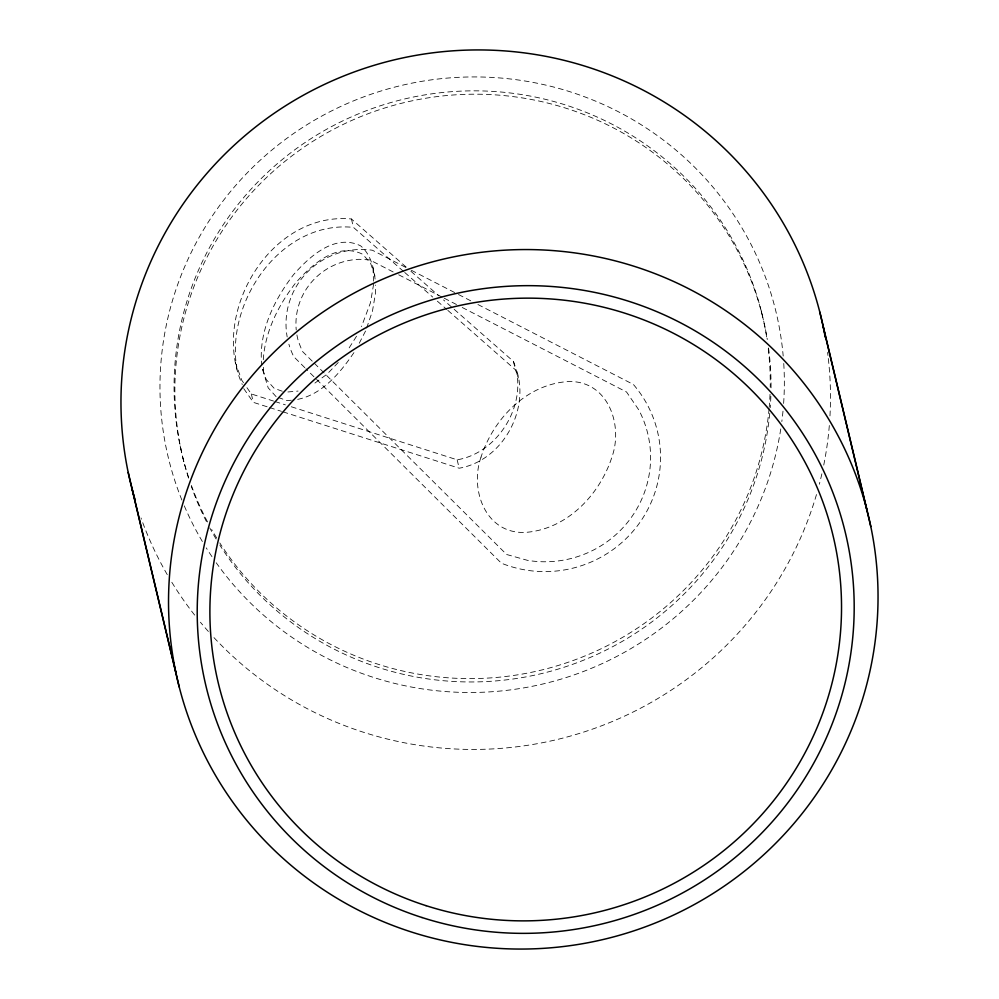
<?xml version="1.0" encoding="UTF-8"?>
<svg xmlns="http://www.w3.org/2000/svg" width="999" height="999" viewBox="0 0 999 999"><rect width="100%" height="100%" fill="white"/><g stroke="black" fill="none" stroke-linecap="round" stroke-linejoin="round"><path stroke-width="0.75" stroke-dasharray="5 3.75" d="M373.626 284.141L370.442 302.809L361.513 326.586M366.621 328.047L372.44 311.201L375.624 292.532L375.324 285.065M356.543 336.226L347.477 350.524M359.253 343.244L365.646 330.844M353.921 352.635C339.535 373.876 319.917 397.29 292.807 400.112M338.249 362.475L327.21 374.038L312.475 384.865M291.308 406.755L457.167 459.815C499.475 452.684 529.42 401.586 513.449 361.426L443.506 299.937M282.942 411.825L459.165 468.206C502.06 460.889 530.169 410.389 516.383 369.58M287.899 391.97L298.077 391.071M291.358 400.237L287 400.624L278.833 397.652M406.218 267.145L351.436 218.981C270.254 211.326 209.99 313.411 242.27 384.49M403.546 271.441L353.434 227.372C280.432 219.967 223.938 303.546 237.325 370.804M246.965 387.712L251.323 393.956L273.539 401.061M275.012 401.536L285.377 404.857M243.744 388.599L253.321 402.347L268.132 407.093M269.605 407.567L281.456 411.351M282.28 391.246L274.126 388.274L266.184 379.458L262.238 367.844M405.744 267.382L372.427 250.25A75.087 73.901 -13.4 0 0 287.175 336.95M411.288 270.242L457.105 293.793M458.491 294.518L470.979 300.936M477.922 304.508L633.378 384.465A115.047 113.237 -13.4 0 1 638.361 524.55A115.047 113.237 -13.4 0 1 501.373 563.186L305.931 368.793M393.169 271.953L369.692 259.877L359.116 259.303A65.147 64.123 -13.4 0 0 296.241 330.032M398.688 274.787L442.882 297.515M444.268 298.226L456.693 304.62M462.212 307.467L626.548 391.995L638.748 409.84A105.082 103.421 -13.4 0 1 630.319 518.806A105.082 103.421 -13.4 0 1 527.572 560.364L506.618 554.495L313.324 362.237M410.876 271.241L438.848 295.841M404.72 272.465L432.692 297.065M437.35 301.161L446.678 309.353M447.839 310.377L515.447 369.817L518.381 377.972M312.225 361.139L302.285 351.261L298.439 341.471A65.147 64.123 -13.4 0 1 296.403 331.468M304.832 367.694L293.793 356.718A75.087 73.901 -13.4 0 1 288.886 344.218M276.124 396.665L268.194 387.849L262.075 367.794M243.494 382.704L241.746 380.207L235.327 362.412M375.087 279.083C373.626 266.97 370.392 253.946 360.602 245.829C334.89 233.192 309.378 256.618 293.456 274.775C273.876 300.274 258.429 331.98 261.688 364.897M374.975 276.099L370.529 263.037L362.6 254.221C336.888 241.583 311.376 265.01 295.454 283.167C278.097 305.657 264.51 332.567 263.212 361.338M761.263 311.064L762.075 314.435M764.16 323.551L764.959 326.91M513.449 361.426L515.447 369.817M457.167 459.815L459.165 468.206M351.436 218.981L353.434 227.372M251.323 393.956L253.321 402.347M180.145 445.891L180.944 449.25M183.042 458.366L183.841 461.725M372.977 267.707L373.514 281.156M263.449 367.32L263.748 374.787M827.572 352.447A355.057 349.45 -13.4 0 1 827.946 355.469M828.308 358.504A355.057 349.45 -13.4 0 1 829.944 416.396M829.32 425.524A355.057 349.45 -13.4 0 1 823.488 466.346M821.877 473.826A355.057 349.45 -13.4 0 1 819.342 484.228M816.483 494.555A355.057 349.45 -13.4 0 1 555.382 739.934A355.057 349.45 -13.4 0 1 212.5 636.038M208.391 631.505A355.057 349.45 -13.4 0 1 200.412 622.227M194.655 615.084A355.057 349.45 -13.4 0 1 171.166 581.206M167.258 574.637A355.057 349.45 -13.4 0 1 141.009 517.957M181.893 500.087A312.45 307.517 -13.4 0 1 400.499 85.664A312.45 307.517 -13.4 0 1 783.191 356.031M783.753 363.474A312.45 307.517 -13.4 0 1 783.603 403.733M782.991 411.176A312.45 307.517 -13.4 0 1 781.83 421.566M780.768 428.958A312.45 307.517 -13.4 0 1 543.069 683.94A312.45 307.517 -13.4 0 1 216.221 562.774M211.963 556.643A312.45 307.517 -13.4 0 1 206.256 547.877M202.372 541.508A312.45 307.517 -13.4 0 1 184.178 505.594M188.636 477.497A298.351 293.631 -13.4 0 1 404.445 99.001A298.351 293.631 -13.4 0 1 767.157 340.359M768.268 348.826A298.351 293.631 -13.4 0 1 770.217 387.212M770.017 394.33A298.351 293.631 -13.4 0 1 769.218 407.142M769.093 408.554A298.351 293.631 -13.4 0 1 541.982 669.929A298.351 293.631 -13.4 0 1 219.792 542.919M216.758 538.086A298.351 293.631 -13.4 0 1 211.688 529.495M207.58 521.99A298.351 293.631 -13.4 0 1 190.946 484.228M188.561 478.146A298.351 293.631 -13.4 0 1 404.533 102.535A298.351 293.631 -13.4 0 1 767.294 339.51M768.543 347.952A298.351 293.631 -13.4 0 1 771.041 389.148M770.866 396.278A298.351 293.631 -13.4 0 1 770.241 407.654M769.754 413.336A298.351 293.631 -13.4 0 1 541.371 673.626A298.351 293.631 -13.4 0 1 219.83 545.079M216.084 539.01A298.351 293.631 -13.4 0 1 209.728 527.872M206.418 521.565A298.351 293.631 -13.4 0 1 191.271 486.251M481.019 457.117C469.642 489.335 485.089 533.366 524.388 532.467C566.233 530.019 599.687 495.217 612 456.868C623.376 424.65 607.929 380.619 568.631 381.531C526.785 383.966 493.331 418.781 481.019 457.117"/><path stroke-width="1.5" d="M819.792 312.038L867.344 511.663M823.238 326.898L870.791 526.51A355.057 349.45 -13.4 0 1 411.313 931.967A355.057 349.45 -13.4 0 1 287.737 339.448A355.057 349.45 -13.4 0 1 870.791 526.51M128.209 472.49L175.762 672.102M131.656 487.337L179.208 686.962M135.315 500.574A355.057 349.45 -13.4 0 1 395.304 59.615A355.057 349.45 -13.4 0 1 825.249 337.375M422.028 917.532A328.758 323.564 -13.4 0 0 847.477 542.107A328.758 323.564 -13.4 0 0 307.605 368.893A328.758 323.564 -13.4 0 0 422.028 917.532M426.036 905.656A316.084 311.089 -13.4 0 0 835.077 544.705A316.084 311.089 -13.4 0 0 316.021 378.171A316.084 311.089 -13.4 0 0 426.036 905.656"/></g></svg>
